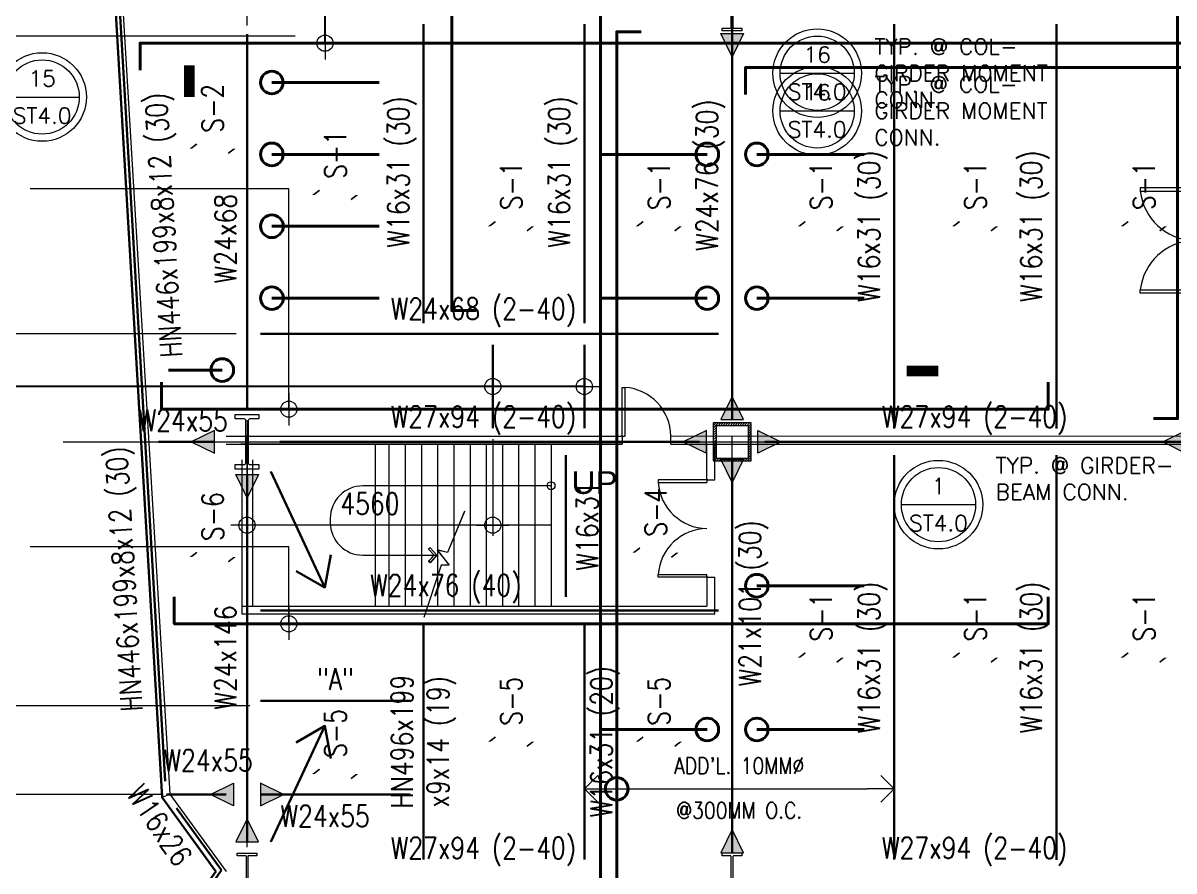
# Model space of a CAD drawing. Header units: millimetres. Extents: x -102066 to 146238, y -50253 to 85631.
# Drawn here: x 31644 to 53001, y 21551 to 37279 of the extents above; entities that cross this region are included whole.
import ezdxf
from ezdxf.enums import TextEntityAlignment as Align

# ---------------------------------------------------------------- set-up
doc = ezdxf.new("R2010")
doc.units = ezdxf.units.MM
doc.header["$MEASUREMENT"] = 0
doc.linetypes.add('CENTER2', pattern=[28.575, 19.05, -3.175, 3.175, -3.175])
doc.layers.get('0').update_dxf_attribs({"lineweight": 0})
for name, color, linetype, lineweight in [('A_ARCHITECTURAL BACKGROUND', 251, 'Continuous', 5), ('COLUMN', 4, 'Continuous', 30), ('D', 1, 'Continuous', 9), ('ELAYOUT', 4, 'Continuous', 9), ('GRIDLINES_DIM', 252, 'Continuous', 5), ('HATCH', 8, 'Continuous', 5), ('S-ANNO-DIMS', 252, 'Continuous', 5), ('S-ANNO-MARK', 2, 'Continuous', 9), ('S-ANNO-NPLT', 7, 'Continuous', 9), ('S-Anno-Symb', 143, 'Continuous', 15), ('S-Anno-Text', 52, 'Continuous', 15), ('S-BEAM', 5, 'Continuous', 30), ('S-BRACE', 2, 'Continuous', 9), ('S-COLS', 2, 'Continuous', 20), ('S-CONN', 1, 'Continuous', 9), ('S_COL', 2, 'Continuous', 20), ('S_DRB', 4, 'Continuous', 40), ('S_GRID LINES', 252, 'Continuous', 5), ('S_SLAB EDGE', 2, 'Continuous', 30)]:
    doc.layers.add(name, color=color, linetype=linetype, lineweight=lineweight)
doc.styles.add('1', font='simplex.shx', dxfattribs={"width": 0.85, "height": 300})
doc.styles.add('ARIALNW', font='ARIALN.TTF')
doc.styles.add('MMTX$0$ESMX$0$X-OPTA1D', font='x-opta1d')
doc.styles.add('ROMANSX', font='ROMANS.shx', dxfattribs={"height": 0.09375})
doc.styles.add('SIMPLEX', font='SIMPLEX.shx', dxfattribs={"width": 0.8, "height": 400})
doc.dimstyles.new('DIM 200', dxfattribs={"dimtxt": 0.36, "dimasz": 0.2, "dimexe": 0.1, "dimexo": 0, "dimgap": 0.08, "dimtad": 1, "dimlfac": 2, "dimrnd": 0.005, "dimzin": 1, "dimdsep": 46, "dimtxsty": 'ARIALNW', "dimcen": 0.09, "dimclrd": 6, "dimclre": 6, "dimclrt": 13, "dimadec": 0, "dimazin": 0, "dimtfac": 1, "dimtofl": 0, "dimtmove": 2, "dimatfit": 3, "dimfxl": 1, "dimtolj": 1, "dimtzin": 0, "dimarcsym": 0})
doc.dimstyles.new('DIM_100', dxfattribs={"dimtxt": 1000, "dimasz": 2, "dimexe": 100, "dimexo": 250, "dimgap": 250, "dimtad": 1, "dimdec": 0, "dimrnd": 1, "dimdsep": 46, "dimtxsty": '1', "dimblk1": 'ESCADIM_ARW', "dimblk2": 'ESCADIM_ARW', "dimsah": 1, "dimcen": 50, "dimclrd": 256, "dimclre": 256, "dimclrt": 52, "dimadec": 0, "dimazin": 0, "dimtfac": 1, "dimtdec": 0, "dimtofl": 0, "dimtmove": 0, "dimatfit": 3, "dimldrblk": 'ESCADIM_ARW', "dimfxl": 1, "dimtolj": 1, "dimtzin": 0, "dimarcsym": 0})
doc.dimstyles.new('DIM_200', dxfattribs={"dimtxt": 400, "dimasz": 2, "dimexe": 200, "dimexo": 200, "dimgap": 200, "dimtad": 1, "dimdec": 0, "dimrnd": 1, "dimzin": 1, "dimdsep": 46, "dimtxsty": 'SIMPLEX', "dimblk1": 'ESCADIM_ARW', "dimblk2": 'ESCADIM_ARW', "dimsah": 1, "dimcen": 50, "dimclrd": 251, "dimclre": 251, "dimclrt": 52, "dimazin": 0, "dimtfac": 1, "dimtdec": 0, "dimtofl": 0, "dimtmove": 0, "dimatfit": 3, "dimldrblk": 'ESCADIM_ARW', "dimfxl": 1, "dimtolj": 1, "dimtzin": 0, "dimarcsym": 0})
doc.dimstyles.new('ESCA', dxfattribs={"dimtxt": 300, "dimasz": 1, "dimexe": 100, "dimexo": 100, "dimgap": 100, "dimtad": 1, "dimdec": 0, "dimrnd": 1, "dimdsep": 46, "dimtxsty": '1', "dimblk1": 'ESCADIM_ARW', "dimblk2": 'ESCADIM_ARW', "dimsah": 1, "dimcen": 50, "dimclrd": 256, "dimclre": 256, "dimclrt": 52, "dimadec": 0, "dimazin": 0, "dimtfac": 1, "dimtdec": 0, "dimtofl": 0, "dimtmove": 0, "dimatfit": 3, "dimldrblk": 'ESCADIM_ARW', "dimfxl": 1, "dimtolj": 1, "dimtzin": 0, "dimarcsym": 0})

# ---------------------------------------------------------------- blocks, each defined once
blk = doc.blocks.new('10F COLUMN LAYOUT')
at = {"layer": 'HATCH', "ltscale": 0.05}
h = blk.add_hatch(dxfattribs=at)
h.set_pattern_fill('ANSI31', color=256, scale=250, style=0)
h.set_pattern_definition([(45, (50222.652, 27359.49), (-22.097087, 22.097087), [])])
h.paths.add_polyline_path([(16702, 39701), (17302, 39701), (17302, 40301), (16702, 40301)], flags=16)
h.paths.add_polyline_path([(16652, 39651), (17352, 39651), (17352, 40351), (16652, 40351)])
at = {"layer": 'S-COLS', "ltscale": 0.5, "elevation": 0}
for points in [[(16652, 39651), (17352, 39651), (17352, 40351), (16652, 40351)], [(16702, 39701), (17302, 39701), (17302, 40301), (16702, 40301)]]:
    blk.add_lwpolyline(points, close=True, dxfattribs=at)
at = {"layer": 'S_COL', "ltscale": 0.05}
for points in [[(17000, 47624), (16817, 47624), (16817, 47677), (16967, 47677, 0.414214), (16985, 47695), (16985, 48305, 0.414214), (16967, 48323), (16817, 48323), (16817, 48376), (17183, 48376), (17183, 48323), (17033, 48323, 0.414214), (17015, 48305), (17015, 47695, 0.414214), (17033, 47677), (17183, 47677), (17183, 47624), (17000, 47624)], [(7999, 39496), (7778, 39496), (7778, 39578), (7947, 39578, 0.414214), (7976, 39607), (7976, 40396, 0.414214), (7947, 40426), (7778, 40426), (7778, 40508), (8220, 40508), (8220, 40426), (8051, 40426, 0.414214), (8022, 40396), (8022, 39607, 0.414214), (8051, 39578), (8220, 39578), (8220, 39496), (7999, 39496)]]:
    blk.add_lwpolyline(points, format="xyb", dxfattribs=at)
at = {"layer": 'S_COL', "ltscale": 0.05, "elevation": 0}
for points in [[(8000, 32374), (8182, 32374), (8182, 32325), (8031, 32325, 0.414214), (8013, 32307), (8013, 31696, 0.414214), (8031, 31679), (8182, 31679), (8182, 31630), (7818, 31630), (7818, 31679), (7969, 31679, 0.414214), (7987, 31696), (7987, 32307, 0.414214), (7969, 32325), (7818, 32325), (7818, 32374), (8000, 32374)], [(17000, 32376), (17183, 32376), (17183, 32323), (17033, 32323, 0.414214), (17015, 32305), (17015, 31695, 0.414214), (17033, 31677), (17183, 31677), (17183, 31624), (16817, 31624), (16817, 31677), (16967, 31677, 0.414214), (16985, 31695), (16985, 32305, 0.414214), (16967, 32323), (16817, 32323), (16817, 32376), (17000, 32376)]]:
    blk.add_lwpolyline(points, format="xyb", dxfattribs=at)
blk = doc.blocks.new('Bubble')
at = {"layer": 'S-ANNO-NPLT'}
blk.add_circle((0, 0), 0.2608, dxfattribs=at)
at = {"layer": 'S-Anno-Symb', "color": 0}
blk.add_line((-0.2188, 0), (0.2188, 0), dxfattribs=at)
blk.add_circle((0, 0), 0.2187, dxfattribs=at)
at = {"layer": 'S-Anno-Symb', "style": 'ROMANSX'}
for tag, p in [('1', (0, 0.1094)), ('S1', (0, -0.1094))]:
    blk.add_attdef(tag, text='', height=0.0937, dxfattribs=at).set_placement(p, align=Align.MIDDLE_CENTER)
at = {"layer": 'S-Anno-Symb', "style": 'ROMANSX', "width": 1.018385, "flags": 8}
blk.add_attdef('LONG', text='', height=0.0937, dxfattribs=at).set_placement((-0.1796, -0.1249), (0.1796, -0.1249), align=Align.FIT)
blk = doc.blocks.new('10F PLAN')
at = {"layer": 'A_ARCHITECTURAL BACKGROUND', "color": 251, "ltscale": 10}
for p, q in [((-1427, 25465, 0), (-2329, 40539, 0)), ((17551, 36711, 0), (16574, 36711, 0)), ((16574, 36711, 0), (16574, 36646, 0)), ((16574, 36646, 0), (17551, 36646, 0)), ((16574, 34757, 0), (16574, 34822, 0)), ((16574, 34822, 0), (17551, 34822, 0)), ((17551, 34757, 0), (16574, 34757, 0)), ((6962, 32107, 0), (6962, 33009, 0)), ((6962, 33009, 0), (7012, 33009, 0)), ((6962, 32107, 0), (6962, 33009, 0)), ((6962, 33009, 0), (7012, 33009, 0)), ((6962, 32088, 0), (6962, 32989, 0)), ((6962, 32088, 0), (6962, 32989, 0)), ((7012, 33009, 0), (7012, 32107, 0)), ((7012, 33009, 0), (7012, 32107, 0)), ((2376, 31957, 0), (2376, 28951, 0)), ((2633, 31957, 0), (2633, 28951, 0)), ((2934, 31957, 0), (2934, 28951, 0)), ((3235, 31957, 0), (3235, 28951, 0)), ((3535, 31957, 0), (3535, 28951, 0)), ((3836, 31957, 0), (3836, 28951, 0)), ((4137, 31957, 0), (4137, 28951, 0)), ((4437, 31957, 0), (4437, 28951, 0)), ((4738, 31957, 0), (4738, 28951, 0)), ((5039, 31957, 0), (5039, 28951, 0)), ((5339, 31957, 0), (5339, 28951, 0)), ((5640, 31957, 0), (5640, 28954, 0)), ((8532, 31294, 0), (7630, 31294, 0)), ((7630, 31294, 0), (7630, 31244, 0)), ((8532, 31294, 0), (7630, 31294, 0)), ((7630, 31294, 0), (7630, 31244, 0)), ((7630, 31244, 0), (8532, 31244, 0)), ((7630, 31244, 0), (8532, 31244, 0)), ((8551, 31294, 0), (7650, 31294, 0)), ((8551, 31294, 0), (7650, 31294, 0)), ((5640, 30454, 0), (2376, 30454, 0)), ((7630, 29490, 0), (7630, 29541, 0)), ((7630, 29541, 0), (8532, 29541, 0)), ((7630, 29490, 0), (7630, 29541, 0)), ((7630, 29541, 0), (8532, 29541, 0)), ((8532, 29490, 0), (7630, 29490, 0)), ((8532, 29490, 0), (7630, 29490, 0)), ((8551, 29490, 0), (7650, 29490, 0)), ((8551, 29490, 0), (7650, 29490, 0)), ((8532, 29490, 0), (8532, 29541, 0)), ((-1427, 25465, 0), (-1577, 25402, 0)), ((-383, 24028, 0), (-1427, 25465, 0))]:
    blk.add_line(p, q, dxfattribs=at)
at = {"layer": 'D', "color": 251, "ltscale": 0.5}
for p, q in [((-100, 31666), (-100, 28954, 0)), ((100, 31666), (100, 28954, 0)), ((-100, 28954, 0), (-100, 28804, 0))]:
    blk.add_line(p, q, dxfattribs=at)
at = {"layer": 'ELAYOUT', "color": 251, "linetype": 'ByBlock', "ltscale": 0.5}
for p, q in [((-390, 32104, 0), (6962, 32107, 0)), ((6962, 32107, 0), (6962, 31958, 0)), ((6962, 32107, 0), (7012, 32107, 0)), ((6962, 32107, 0), (6962, 31957, 0)), ((7864, 32107, 0), (17551, 32110, 0)), ((7864, 31957, 0), (7864, 32107, 0)), ((-390, 31954, 0), (6962, 31956, 0)), ((6962, 31957, 0), (-118, 31957, 0)), ((6962, 31957, 0), (-118, 31957, 0)), ((6962, 31957, 0), (-118, 31957, 0)), ((6962, 31957, 0), (-118, 31957, 0)), ((6962, 31957, 0), (-118, 31957, 0)), ((7864, 31957, 0), (17551, 31959, 0)), ((8532, 31294, 0), (8532, 31957, 0)), ((8682, 31294, 0), (8682, 31957, 0)), ((8532, 31294, 0), (8532, 31244, 0)), ((8532, 31294, 0), (8682, 31294, 0)), ((8532, 29490, 0), (8682, 29490, 0)), ((8532, 29490, 0), (8532, 28954, 0)), ((8682, 28804, 0), (8683, 29490, 0)), ((-100, 28954, 0), (5640, 28954, 0)), ((5640, 28954, 0), (8532, 28954, 0)), ((8682, 28804, 0), (-100, 28804, 0))]:
    blk.add_line(p, q, dxfattribs=at)
at = {"layer": 'HATCH', "color": 251, "linetype": 'ByBlock', "ltscale": 0.5}
for p, q in [((4035, 30712, 0), (3721, 29948, 0)), ((4035, 30709, 0), (3721, 29945, 0)), ((3721, 29948, 0), (3530, 29994, 0)), ((3530, 29994, 0), (3748, 29713, 0)), ((3721, 29945, 0), (3530, 29991, 0)), ((3530, 29991, 0), (3748, 29710, 0)), ((3599, 29713, 0), (3280, 28744, 0)), ((3748, 29710, 0), (3599, 29713, 0))]:
    blk.add_line(p, q, dxfattribs=at)
at = {"layer": 'HATCH', "color": 251, "linetype": 'ByBlock', "ltscale": 0.5, "elevation": 0}
blk.add_lwpolyline([(5640, 31183), (2145, 31183, 0.414214), (1544, 30581), (1544, 30499, 0.414214), (2145, 29898), (3519, 29898)], format="xyb", dxfattribs=at)
for points in [[(3519, 29898), (3400, 30034), (3368, 30010), (3469, 29898)], [(3519, 29895), (3400, 30031), (3368, 30006), (3469, 29895)], [(3519, 29898), (3400, 29761), (3368, 29786), (3469, 29898)], [(3519, 29895), (3400, 29758), (3368, 29783), (3469, 29895)]]:
    blk.add_lwpolyline(points, dxfattribs=at)
at = {"layer": 'HATCH', "color": 251, "linetype": 'ByBlock', "ltscale": 0.5}
blk.add_circle((5640, 31186, 0), 74, dxfattribs=at)
for centre, radius, start, end in [((17603, 36769, 0), 1036, 186.8071, 267.1428), ((17603, 34699, 0), 1036, 92.8572, 173.1929), ((6949, 32096, 0), 915, 0.6932, 86.0337), ((8543, 31307, 0), 915, 183.9663, 269.3068), ((8543, 29477, 0), 915, 90.6932, 176.0337)]:
    blk.add_arc(centre, radius, start, end, dxfattribs=at)
at = {"layer": 'S_SLAB EDGE', "ltscale": 0.05, "elevation": 0}
blk.add_lwpolyline([(793, 2883), (-475, 2883), (-475, 7360), (-2479, 7360), (-1577, 22651), (-582, 24028), (-1577, 25402), (-2479, 40689), (-625, 40689), (-625, 45166), (950, 45166)], dxfattribs=at)
at = {"color": 251, "style": 'MMTX$0$ESMX$0$X-OPTA1D', "text_generation_flag": 6, "width": 1.1}
blk.add_text('UP', height=420.9, rotation=180, dxfattribs=at).set_placement((6019, 31034, 0))
blk = doc.blocks.new('ESCADIM_ARW')
at = {"color": 7}
blk.add_line((-150, 0), (150, 0), dxfattribs=at)
blk.add_circle((0, 0), 75, dxfattribs=at)
blk = doc.blocks.new('*D27')
at = {"color": 251, "lineweight": -2, "ltscale": 0.05, "transparency": 16777216}
for p, q in [((-200, 32000), (-7256, 32000)), ((-7056, 28902), (-7056, 31998)), ((8050, 28900), (-7256, 28900))]:
    blk.add_line(p, q, dxfattribs=at)
at = {"layer": 'Defpoints', "color": 0, "ltscale": 0.05, "transparency": 16777216}
for p in [(-7056, 32000), (0, 32000, 0), (8250, 28900, 0)]:
    blk.add_point(p, dxfattribs=at)
at = {"color": 251, "lineweight": -2, "ltscale": 0.05, "transparency": 16777216, "xscale": 2, "yscale": 2, "zscale": 2}
for p, rotation in [((-7056, 32000), 90), ((-7056, 28900), 270)]:
    blk.add_blockref('ESCADIM_ARW', p, dxfattribs=dict(at, rotation=rotation))
at = {"color": 52, "ltscale": 0.05, "transparency": 16777216, "insert": (-7456, 30450), "char_height": 400, "attachment_point": 5, "rotation": 90, "style": 'SIMPLEX'}
blk.add_mtext('\\A1;{\\W0.8;3100}', dxfattribs=at)
blk = doc.blocks.new('*D29')
at = {"color": 251, "lineweight": -2, "ltscale": 0.05, "transparency": 16777216}
for p, q in [((-200, 32000), (-5256, 32000)), ((-5056, 30542), (-5056, 31998)), ((6444, 30540), (-5256, 30540))]:
    blk.add_line(p, q, dxfattribs=at)
at = {"layer": 'Defpoints', "color": 0, "ltscale": 0.05, "transparency": 16777216}
for p in [(-5056, 32000), (0, 32000, 0), (6644, 30540, 0)]:
    blk.add_point(p, dxfattribs=at)
at = {"color": 251, "lineweight": -2, "ltscale": 0.05, "transparency": 16777216, "xscale": 2, "yscale": 2, "zscale": 2}
for p, rotation in [((-5056, 32000), 90), ((-5056, 30540), 270)]:
    blk.add_blockref('ESCADIM_ARW', p, dxfattribs=dict(at, rotation=rotation))
at = {"color": 52, "ltscale": 0.05, "transparency": 16777216, "insert": (-5456, 31270), "char_height": 400, "attachment_point": 5, "rotation": 90, "style": 'SIMPLEX'}
blk.add_mtext('\\A1;{\\W0.8;1460}', dxfattribs=at)
blk = doc.blocks.new('*D30')
at = {"color": 251, "lineweight": -2, "ltscale": 0.05, "transparency": 16777216}
for p, q in [((8050, 35100), (-7256, 35100)), ((-7056, 35098), (-7056, 32002)), ((-200, 32000), (-7256, 32000))]:
    blk.add_line(p, q, dxfattribs=at)
at = {"layer": 'Defpoints', "color": 0, "ltscale": 0.05, "transparency": 16777216}
for p in [(8250, 35100, 0), (-7056, 32000), (0, 32000, 0)]:
    blk.add_point(p, dxfattribs=at)
at = {"color": 251, "lineweight": -2, "ltscale": 0.05, "transparency": 16777216, "xscale": 2, "yscale": 2, "zscale": 2}
for p, rotation in [((-7056, 35100), 90), ((-7056, 32000), 270)]:
    blk.add_blockref('ESCADIM_ARW', p, dxfattribs=dict(at, rotation=rotation))
at = {"color": 52, "ltscale": 0.05, "transparency": 16777216, "insert": (-7456, 33550), "char_height": 400, "attachment_point": 5, "rotation": 90, "style": 'SIMPLEX'}
blk.add_mtext('\\A1;{\\W0.8;3100}', dxfattribs=at)
blk = doc.blocks.new('*D31')
at = {"color": 251, "lineweight": -2, "ltscale": 0.05, "transparency": 16777216}
for p, q in [((6444, 33460), (-5256, 33460)), ((-5056, 33458), (-5056, 32002)), ((-200, 32000), (-5256, 32000))]:
    blk.add_line(p, q, dxfattribs=at)
at = {"layer": 'Defpoints', "color": 0, "ltscale": 0.05, "transparency": 16777216}
for p in [(6644, 33460, 0), (-5056, 32000), (0, 32000, 0)]:
    blk.add_point(p, dxfattribs=at)
at = {"color": 251, "lineweight": -2, "ltscale": 0.05, "transparency": 16777216, "xscale": 2, "yscale": 2, "zscale": 2}
for p, rotation in [((-5056, 33460), 90), ((-5056, 32000), 270)]:
    blk.add_blockref('ESCADIM_ARW', p, dxfattribs=dict(at, rotation=rotation))
at = {"color": 52, "ltscale": 0.05, "transparency": 16777216, "insert": (-5456, 32730), "char_height": 400, "attachment_point": 5, "rotation": 90, "style": 'SIMPLEX'}
blk.add_mtext('\\A1;{\\W0.8;1460}', dxfattribs=at)
blk = doc.blocks.new('*D32')
at = {"color": 251, "lineweight": -2, "ltscale": 0.05, "transparency": 16777216}
for p, q in [((-200, 40000), (-7256, 40000)), ((-7056, 35102), (-7056, 39998)), ((8050, 35100), (-7256, 35100))]:
    blk.add_line(p, q, dxfattribs=at)
at = {"layer": 'Defpoints', "color": 0, "ltscale": 0.05, "transparency": 16777216}
for p in [(-7056, 40000), (0, 40000, 0), (8250, 35100, 0)]:
    blk.add_point(p, dxfattribs=at)
at = {"color": 251, "lineweight": -2, "ltscale": 0.05, "transparency": 16777216, "xscale": 2, "yscale": 2, "zscale": 2}
for p, rotation in [((-7056, 40000), 90), ((-7056, 35100), 270)]:
    blk.add_blockref('ESCADIM_ARW', p, dxfattribs=dict(at, rotation=rotation))
at = {"color": 52, "ltscale": 0.05, "transparency": 16777216, "insert": (-7456, 37550), "char_height": 400, "attachment_point": 5, "rotation": 90, "style": 'SIMPLEX'}
blk.add_mtext('\\A1;{\\W0.8;4900}', dxfattribs=at)
blk = doc.blocks.new('*D73')
at = {"color": 251, "lineweight": -2, "ltscale": 0.05, "transparency": 16777216}
for p, q in [((7800, 42000), (-7256.27824, 42000)), ((-7056.27824, 41998), (-7056.27824, 40002)), ((-200, 40000), (-7256.27824, 40000))]:
    blk.add_line(p, q, dxfattribs=at)
at = {"layer": 'Defpoints', "color": 0, "ltscale": 0.05, "transparency": 16777216}
for p in [(8000, 42000, 0), (-7056.27824, 40000), (0, 40000, 0)]:
    blk.add_point(p, dxfattribs=at)
at = {"color": 251, "lineweight": -2, "ltscale": 0.05, "transparency": 16777216, "xscale": 2, "yscale": 2, "zscale": 2}
for p, rotation in [((-7056.27824, 42000), 90), ((-7056.27824, 40000), 270)]:
    blk.add_blockref('ESCADIM_ARW', p, dxfattribs=dict(at, rotation=rotation))
at = {"color": 52, "ltscale": 0.05, "transparency": 16777216, "insert": (-7456.27824, 41000), "char_height": 400, "attachment_point": 5, "rotation": 90, "style": 'SIMPLEX'}
blk.add_mtext('\\A1;{\\W0.8;2000}', dxfattribs=at)
blk = doc.blocks.new('*D74')
at = {"color": 251, "lineweight": -2, "ltscale": 0.05, "transparency": 16777216}
for p, q in [((8000, 40404), (8000, 38254)), ((12560, 40051), (12560, 38254)), ((12558, 38454), (8002, 38454))]:
    blk.add_line(p, q, dxfattribs=at)
at = {"layer": 'Defpoints', "color": 0, "ltscale": 0.05, "transparency": 16777216}
for p in [(8000, 40604, -107), (12560, 40251, -107), (8000, 38454)]:
    blk.add_point(p, dxfattribs=at)
at = {"color": 251, "lineweight": -2, "ltscale": 0.05, "transparency": 16777216, "xscale": 2, "yscale": 2, "zscale": 2, "rotation": 180}
blk.add_blockref('ESCADIM_ARW', (8000, 38454), dxfattribs=at)
at = {"color": 251, "lineweight": -2, "ltscale": 0.05, "transparency": 16777216, "xscale": 2, "yscale": 2, "zscale": 2}
blk.add_blockref('ESCADIM_ARW', (12560, 38454), dxfattribs=at)
at = {"color": 52, "ltscale": 0.05, "transparency": 16777216, "insert": (10280, 38854), "char_height": 400, "attachment_point": 5, "style": 'SIMPLEX'}
blk.add_mtext('\\A1;4560', dxfattribs=at)
blk = doc.blocks.new('_Open90')
at = {"color": 0, "linetype": 'ByBlock', "lineweight": -2}
for p, q in [((-0.5, 0.5), (0, 0)), ((0, 0), (-1, 0)), ((0, 0), (-0.5, -0.5))]:
    blk.add_line(p, q, dxfattribs=at)
blk = doc.blocks.new('*D75')
at = {"lineweight": -2, "ltscale": 0.5, "transparency": 16777216}
blk.add_line((14759, 33565), (19508, 33565), dxfattribs=at)
at = {"layer": 'Defpoints', "color": 0, "ltscale": 0.5, "transparency": 16777216}
for p in [(14259, 33565, 0), (20008, 33565, 0), (20008, 33565)]:
    blk.add_point(p, dxfattribs=at)
at = {"lineweight": -2, "ltscale": 0.5, "transparency": 16777216, "xscale": 500, "yscale": 500, "zscale": 500, "rotation": 180}
blk.add_blockref('_Open90', (14259, 33565), dxfattribs=at)
at = {"lineweight": -2, "ltscale": 0.5, "transparency": 16777216, "xscale": 500, "yscale": 500, "zscale": 500}
blk.add_blockref('_Open90', (20008, 33565), dxfattribs=at)
at = {"color": 52, "ltscale": 0.5, "transparency": 16777216, "char_height": 300, "attachment_point": 5, "style": '1'}
for s, insert in [("\\A1;ADD'L. 10MM%%C", (17133, 33994)), ('\\A1;@300MM O.C. ', (17133, 33165))]:
    blk.add_mtext(s, dxfattribs=dict(at, insert=insert))
blk = doc.blocks.new('10TH FRAMING LAYOUT')
at = {"layer": 'S-CONN'}
for points in [[(8789, 39574), (8999, 39145), (9210, 39574)], [(8790, 32414), (9000, 32843), (9210, 32414)], [(-606, 31790), (-1035, 32000), (-606, 32210)], [(8524, 31792), (8095, 32002), (8524, 32212)], [(9476, 31792), (9905, 32002), (9476, 32212)], [(17429, 31788), (17000, 31999), (17429, 32209)], [(8789, 31679), (8999, 31250), (9210, 31679)], [(-211, 31394), (-1, 30965), (210, 31394)], [(-250, 25670), (-679, 25460), (-250, 25249)], [(250, 25670), (679, 25460), (250, 25249)], [(-210, 24580), (1, 25009), (211, 24580)], [(8789, 24381), (8999, 24810), (9210, 24381)]]:
    blk.add_hatch(color=256, dxfattribs=at).paths.add_polyline_path(points)
at = {"layer": 'S-BEAM'}
for p, q in [((-1517, 25709, 0), (-2360, 40000, 0)), ((3275, 39749, 0), (3275, 34202, 0)), ((6259, 39749, 0), (6259, 34202, 0)), ((9000, 39737, 0), (9000, 32414, 0)), ((12008, 39749, 0), (12008, 32251, 0)), ((15017, 39749, 0), (15017, 32251, 0)), ((0, 32606, 0), (0, 39561)), ((250, 34002, 0), (8750, 34002, 0)), ((4560, 33802, 0), (4560, 32252, 0)), ((6259, 33802, 0), (6259, 32252, 0)), ((-1643, 32000, 0), (-606, 32000, 0)), ((8394, 32000, 0), (606, 32000, 0)), ((9606, 32002, 0), (17394, 31999, 0)), ((5913, 29125, 0), (5913, 31752, 0)), ((9000, 24381, 0), (9000, 31679, 0)), ((12008, 31751, 0), (12008, 24252, 0)), ((15017, 31751, 0), (15017, 24251, 0)), ((1, 24580, 0), (0, 31394, 0)), ((250, 28875, 0), (8750, 28875, 0)), ((3275, 28625, 0), (3275, 24253, 0)), ((6259, 28625, 0), (6259, 24253, 0)), ((250, 27200, 0), (3025, 27200, 0)), ((-386, 25460, 0), (-1497, 25460, 0)), ((250, 25459, 0), (3025, 25459, 0)), ((-472, 24054, 0), (-1311, 25209, 0)), ((-472, 24054, 0), (-1315, 22892, 0))]:
    blk.add_line(p, q, dxfattribs=at)
at = {"layer": 'S-CONN', "color": 1, "elevation": 0}
for points in [[(9210, 39574), (8999, 39145), (8789, 39574), (9211, 39574)], [(9210, 32414), (9000, 32843), (8790, 32414), (9211, 32414)], [(8524, 32212), (8095, 32002), (8524, 31792), (8524, 32213)], [(9476, 32212), (9905, 32002), (9476, 31792), (9476, 32213)], [(17429, 32209), (17000, 31999), (17429, 31788), (17429, 32210)], [(9210, 31679), (8999, 31250), (8789, 31679), (9211, 31679)], [(210, 31394), (-1, 30965), (-211, 31394), (211, 31394)], [(-250, 25249), (-679, 25460), (-250, 25670), (-250, 25248)], [(250, 25249), (679, 25460), (250, 25670), (250, 25248)], [(211, 24580), (1, 25009), (-210, 24580), (212, 24580)], [(9210, 24381), (8999, 24810), (8789, 24381), (9211, 24381)]]:
    blk.add_lwpolyline(points, dxfattribs=at)
at = {"layer": 'S-CONN', "color": 1}
blk.add_lwpolyline([(-606, 32210), (-1035, 32000), (-606, 31790), (-606, 32211)], dxfattribs=at)
at = {"layer": 'S-BRACE', "ltscale": 0.5}
for points in [[(1444, 29300, 0), (442, 31451, 0)], [(1444, 26731, 0), (442, 24580, 0)]]:
    blk.add_leader(points, dimstyle='DIM 200', override={"dimasz": 500, "dimtad": 0, "dimclrd": 2, "dimldrblk": 'Open90', "dimfxl": 0.18}, dxfattribs=at)
blk = doc.blocks.new('DIM_GRIDLINES_2')
at = {"layer": 'GRIDLINES_DIM', "linetype": 'CENTER2', "ltscale": 300}
for p, q in [((8000, -10379.6), (8000, 63813, 0)), ((17000, -10379.6), (17000, 63813, 0)), ((-12556.3, 40000, 0), (50790.7, 40000, 0))]:
    blk.add_line(p, q, dxfattribs=at)
at = {"ltscale": 0.05}
for base, p1, p2, angle, picture, middle in [((-7056.3, 40000, 0), (8000, 42000, 0), (0, 40000, 0), 270, '*D73', (-7456.3, 41000, 0)), ((-7056.3, 40000, 0), (8250, 35099.6, 0), (0, 40000, 0), 90, '*D32', (-7456.3, 37549.8, 0)), ((-7056.3, 32000, 0), (8250, 35099.6, 0), (0, 32000, 0), 270, '*D30', (-7456.3, 33549.8, 0)), ((-7056.3, 32000, 0), (8250, 28900.4, 0), (0, 32000, 0), 90, '*D27', (-7456.3, 30450.2, 0))]:
    dim = blk.add_linear_dim(base=base, p1=p1, p2=p2, angle=angle, text='{\\W0.8;<>}', dimstyle='DIM_200', dxfattribs=at)
    dim.commit()
    dim.dimension.update_dxf_attribs({"geometry": picture, "text_midpoint": middle})
dim = blk.add_linear_dim(base=(8000, 38454, 106.7), p1=(12560, 40250.8, 0), p2=(8000, 40604.3, 0), dimstyle='DIM_200', dxfattribs=at)
dim.commit()
dim.dimension.update_dxf_attribs({"geometry": '*D74', "text_midpoint": (10280, 38854, 106.7)})
for p1, angle, picture, middle in [((6644.4, 33459.6, 0), 270, '*D31', (-5056.3, 32729.8, 0)), ((6644.4, 30540.4, 0), 90, '*D29', (-5056.3, 31270.2, 0))]:
    dim = blk.add_linear_dim(base=(-5056.3, 32000, 0), p1=p1, p2=(0, 32000, 0), angle=angle, text='{\\W0.8;<>}', dimstyle='DIM_200', dxfattribs=at)
    dim.commit()
    dim.dimension.update_dxf_attribs({"geometry": picture, "text_midpoint": middle, "dimtype": 128})
blk = doc.blocks.new("ADD' L BARS")
at = {"layer": 'S_DRB'}
for p, q in [((10450, 46666.4, 0), (8460.4, 46666.4, 0)), ((10450.1, 45333.2, 0), (8460.5, 45333.2, 0)), ((10450.3, 43999.9, 0), (8460.7, 43999.9, 0)), ((10450.4, 42666.6, 0), (8460.8, 42666.6, 0)), ((6544.2, 41333.3, 0), (7539, 41333.3, 0))]:
    blk.add_line(p, q, dxfattribs=at)
at = {"layer": 'S_DRB', "color": 4, "elevation": 0}
for points in [[(12248.4, 42434.3), (11798.4, 42434.3), (11799.7, 55606.9), (12249.7, 55606.9)], [(24817.1, 40432.8), (25267.1, 40432.8), (25267.1, 55606.9), (24817.1, 55606.9)], [(15310.1, 24150), (14860.1, 24150), (14860.1, 47606.7), (15310.1, 47606.7)], [(46351.2, 46894.5), (46351.2, 47394.5), (6014.4, 47394.5), (6014.4, 46894.5)], [(46001.2, 46444.5), (46001.2, 46944.5), (17250, 46944.5), (17250, 46444.5)], [(22866.9, 41106.8), (22866.9, 40606.8), (6414.9, 40606.8), (6414.9, 41106.8)], [(22866.9, 37126.5), (22866.9, 36626.5), (6649.7, 36626.5), (6649.7, 37126.5)]]:
    blk.add_lwpolyline(points, dxfattribs=at)
at = {"layer": 'S_DRB'}
for centre in [(8460.4, 46666.4, 0), (8460.5, 45333.2, 0), (8460.7, 43999.9, 0), (8460.8, 42666.6, 0), (7539, 41333.3, 0), (14860.1, 33565.1, 0)]:
    blk.add_circle(centre, 210.4, dxfattribs=at)
at = {"ltscale": 0.5}
dim = blk.add_linear_dim(base=(20008.5, 33565.1, 0), p1=(14258.5, 33565.1, 0), p2=(20008.5, 33565.1, 0), text="ADD'L. 10MM%%C\\X@300MM O.C. ", dimstyle='DIM_100', override={"dimasz": 500, "dimexo": 100, "dimblk1": 'Open90', "dimblk2": 'Open90', "dimse1": 1, "dimse2": 1}, dxfattribs=at)
dim.commit()
dim.dimension.update_dxf_attribs({"geometry": '*D75', "text_midpoint": (17133.5, 33565.1, 0)})
at = {"layer": 'S-ANNO-DIMS', "color": 4}
for points in [[(9446.3, 47394.5, 0), (9446.3, 51424.2, 0), (3976.4, 51424.2, 0)], [(8775, 40606.8, 0), (8775, 44693.1, 0), (3976.4, 44693.1, 0)], [(8775, 36626.5, 0), (8775, 38051.6, 0), (3976.4, 38051.6, 0)]]:
    blk.add_leader(points, dimstyle='ESCA', override={"dimasz": 2, "dimtad": 0, "dimfxl": 0.0625}, dxfattribs=at)

msp = doc.modelspace()

# ---------------------------------------------------------------- linework, layer by layer
at = {"layer": 'S-ANNO-MARK'}
for points, elevation in [([(34868.50387, 35035.01021, 29.99952, 29.99952, 0), (34755.45955, 34948.00908, 0, 0, 0), (35565.0371, 34948.00908, 29.99952, 29.99952, 0), (35451.99277, 34861.00794, 0, 0, 0)], -106.73929), ([(40410.8219, 33597.09033, 29.99952, 29.99952, 0), (40297.77757, 33510.08919, 0, 0, 0), (41107.35512, 33510.08919, 29.99952, 29.99952, 0), (40994.31079, 33423.08806, 0, 0, 0)], -106.73929), ([(43152.31618, 33597.09033, 29.99952, 29.99952, 0), (43039.27185, 33510.08919, 0, 0, 0), (43848.8494, 33510.08919, 29.99952, 29.99952, 0), (43735.80507, 33423.08806, 0, 0, 0)], -106.73929), ([(46160.77633, 33597.09033, 29.99952, 29.99952, 0), (46047.732, 33510.08919, 0, 0, 0), (46857.30955, 33510.08919, 29.99952, 29.99952, 0), (46744.26523, 33423.08806, 0, 0, 0)], -106.73929), ([(49022.39584, 33597.09033, 29.99952, 29.99952, 0), (48909.35151, 33510.08919, 0, 0, 0), (49718.92907, 33510.08919, 29.99952, 29.99952, 0), (49605.88474, 33423.08806, 0, 0, 0)], -106.7393), ([(52152.31618, 33597.09033, 29.99952, 29.99952, 0), (52039.27185, 33510.08919, 0, 0, 0), (52848.8494, 33510.08919, 29.99952, 29.99952, 0), (52735.80507, 33423.08806, 0, 0, 0)], -106.73928), ([(43090.9772, 27543.35934, 29.99952, 29.99952, 0), (42977.93287, 27456.3582, 0, 0, 0), (43787.51042, 27456.3582, 29.99952, 29.99952, 0), (43674.46609, 27369.35707, 0, 0, 0)], 0.00001), ([(43090.9772, 27543.35934, 29.99952, 29.99952, 0), (42977.93287, 27456.3582, 0, 0, 0), (43787.51042, 27456.3582, 29.99952, 29.99952, 0), (43674.46609, 27369.35707, 0, 0, 0)], 0.00001), ([(34869.83049, 27460.8221, 29.99952, 29.99952, 0), (34756.78616, 27373.82097, 0, 0, 0), (35566.36371, 27373.82097, 29.99952, 29.99952, 0), (35453.31939, 27286.81984, 0, 0, 0)], 0.00001), ([(34869.83049, 27460.8221, 29.99952, 29.99952, 0), (34756.78616, 27373.82097, 0, 0, 0), (35566.36371, 27373.82097, 29.99952, 29.99952, 0), (35453.31939, 27286.81984, 0, 0, 0)], 0.00001), ([(46160.77633, 25597.32928, 29.99952, 29.99952, 0), (46047.732, 25510.32815, 0, 0, 0), (46857.30955, 25510.32815, 29.99952, 29.99952, 0), (46744.26523, 25423.32701, 0, 0, 0)], -106.73929), ([(49022.39584, 25597.32928, 29.99952, 29.99952, 0), (48909.35151, 25510.32815, 0, 0, 0), (49718.92907, 25510.32815, 29.99952, 29.99952, 0), (49605.88474, 25423.32701, 0, 0, 0)], -106.7393), ([(52152.31618, 25597.32928, 29.99952, 29.99952, 0), (52039.27185, 25510.32815, 0, 0, 0), (52848.8494, 25510.32815, 29.99952, 29.99952, 0), (52735.80507, 25423.32701, 0, 0, 0)], -106.73928), ([(40410.8219, 24037.03576, 29.99952, 29.99952, 0), (40297.77757, 23950.03463, 0, 0, 0), (41107.35512, 23950.03463, 29.99952, 29.99952, 0), (40994.31079, 23863.03349, 0, 0, 0)], -106.73929), ([(43152.31618, 24037.03576, 29.99952, 29.99952, 0), (43039.27185, 23950.03463, 0, 0, 0), (43848.8494, 23950.03463, 29.99952, 29.99952, 0), (43735.80507, 23863.03349, 0, 0, 0)], -106.73929), ([(37147.12682, 23439.04441, 29.99952, 29.99952, 0), (37034.08249, 23352.04327, 0, 0, 0), (37843.66004, 23352.04327, 29.99952, 29.99952, 0), (37730.61572, 23265.04214, 0, 0, 0)], -106.73932)]:
    msp.add_lwpolyline(points, format="xyseb", dxfattribs=dict(at, elevation=elevation))
at = {"layer": 'S-ANNO-NPLT'}
for centre in [(46381.06239, 36347.56303, -106.73929), (31998.80718, 35906.05242, -106.73928), (46381.06239, 35648.55966, -106.73929), (48631.27619, 28345.93288, -106.73929)]:
    msp.add_circle(centre, 821.36597, dxfattribs=at)
at = {"layer": 'S-Anno-Symb', "linetype": 'ByBlock'}
msp.add_line((31177.44121, 37039.27885, -106.73928), (36694.45709, 37039.27885, -106.73928), dxfattribs=at)
for points, elevation in [([(46381.06239, 37167.29885, 0, 0, 0), (46381.06239, 38822.80702, 196.07256, 196.07256, 0), (45792.84471, 38822.80702, 0, 0, 0)], -106.73928), ([(36694.45709, 37039.27885, 0, 0, 0), (36694.45709, 38384.25487, 196.07256, 196.07256, 0), (36106.23941, 38384.25487, 0, 0, 0)], -106.73928), ([(32820.17315, 35906.05242, 0, 0, 0), (34731.02812, 35906.05242, 196.07256, 196.07256, 0), (34731.02812, 36494.2701, 0, 0, 0)], -106.73928), ([(48631.27619, 29167.29885, 0, 0, 0), (48631.27619, 30822.80702, 196.07256, 196.07256, 0), (48043.05851, 30822.80702, 0, 0, 0)], -106.73929)]:
    msp.add_lwpolyline(points, format="xyseb", dxfattribs=dict(at, elevation=elevation))
at = {"layer": 'S-COLS', "elevation": -106.73927}
msp.add_lwpolyline([(37147.02689, 34178.61202, 29.99952, 29.99952, 0), (37033.98256, 34091.61089, 0, 0, 0), (37843.56011, 34091.61089, 29.99952, 29.99952, 0), (37730.51579, 34004.60975, 0, 0, 0)], format="xyseb", dxfattribs=at)
at = {"layer": 'S_DRB'}
for p, q in [((42351.45006, 34842.97209, -106.73928), (44341.08305, 34842.97209, -106.73928)), ((47251.45006, 34842.97209, -106.73928), (45261.81708, 34842.97209, -106.73928)), ((42351.45006, 32176.30542, -106.73928), (44341.08305, 32176.30542, -106.73928)), ((47251.45006, 32176.30542, -106.73928), (45261.81708, 32176.30542, -106.73928)), ((47251.45006, 26842.97209, -106.73927), (45261.81708, 26842.97209, -106.73927)), ((42351.45006, 24176.30542, -106.73927), (44341.08305, 24176.30542, -106.73927)), ((47251.45006, 24176.30542, -106.73927), (45261.81708, 24176.30542, -106.73927))]:
    msp.add_line(p, q, dxfattribs=at)
at = {"layer": 'S_DRB', "color": 4, "elevation": -106.7393}
for points in [[(42809.95578, -2057.75292), (42359.95578, -2057.75292), (42359.95578, 45118.17104), (42809.95578, 45118.17104)], [(74152.69397, 36405.77556), (74152.69397, 36905.77556), (33815.88544, 36905.77556), (33815.88544, 36405.77556)]]:
    msp.add_lwpolyline(points, dxfattribs=at)
at = {"layer": 'S_DRB'}
for centre in [(44341.08305, 34842.97209, -106.73928), (45261.81708, 34842.97209, -106.73928), (44341.08305, 32176.30542, -106.73928), (45261.81708, 32176.30542, -106.73928), (45261.81708, 26842.97209, -106.73927), (44341.08305, 24176.30542, -106.73927), (45261.81708, 24176.30542, -106.73927), (42661.56713, 23074.73479, -106.73929)]:
    msp.add_circle(centre, 210.36702, dxfattribs=at)

# ---------------------------------------------------------------- block references
at = {"layer": 'COLUMN'}
msp.add_blockref('10F PLAN', (35801.45006, -2488.73292, -106.73929), dxfattribs=at)
at = {"layer": 'S-Anno-Symb', "xscale": 3149.760000000242, "yscale": 3149.760000000242, "zscale": 3149.760000000242}
for p, values in [((46381.06239, 36347.56303, -106.73929), {'1': '16', 'S1': 'ST4.0'}), ((31998.80718, 35906.05242, -106.73928), {'1': '15', 'S1': 'ST4.0'}), ((46381.06239, 35648.55966, -106.73929), {'1': '16', 'S1': 'ST4.0'}), ((48631.27619, 28345.93288, -106.73929), {'1': '1', 'S1': 'ST4.0'})]:
    msp.add_blockref('Bubble', p, dxfattribs=at).add_auto_attribs(values)
at = {"layer": 'S-Anno-Text'}
msp.add_blockref('10F COLUMN LAYOUT', (27801.45006, -10490.36124, -106.73929), dxfattribs=at)
at = {"layer": 'S-BEAM'}
msp.add_blockref('10TH FRAMING LAYOUT', (35801.45006, -2490.36124, -106.73928), dxfattribs=at)
at = {"layer": 'S-BRACE'}
msp.add_blockref("ADD' L BARS", (27801.45006, -10490.36124, -106.73929), dxfattribs=at)
at = {"layer": 'S_GRID LINES'}
msp.add_blockref('DIM_GRIDLINES_2', (27801.45006, -10488.73292, -106.73928), dxfattribs=at)

# ---------------------------------------------------------------- texts
at = {"layer": 'S-ANNO-DIMS', "color": 52, "char_height": 400, "attachment_point": 5, "style": 'SIMPLEX'}
for s, insert, rotation in [('\\A1;\\pxqc;S-2', (35160.24832, 35698.00908, -106.73929), 90), ('\\A1;{\\W0.8;HN446x199x8x12 (30)}', (34318.24779, 33535.08145, -106.73929), 93.423878219), ('\\A1;{\\W0.8;W16x31 (30)}', (38676.09261, 34516.79788, -106.7393), 90), ('\\A1;{\\W0.8;W16x31 (30)}', (41659.95578, 34516.79788, -106.7393), 90), ('\\A1;{\\W0.8;W24x76 (30)}', (44401.45006, 34457.94274, -213.47857), 90), ('\\A1;\\pxqc;{\\W0.8;S-1}', (37438.77134, 34841.61089, -106.73927), 90), ('\\A1;{\\W0.8;W16x31 (30)}', (47409.91021, 33511.94062, -106.7393), 90), ('\\A1;{\\W0.8;W16x31 (30)}', (50418.37037, 33511.94062, -106.7393), 90), ('\\A1;\\pxqc;{\\W0.8;S-1}', (40702.56634, 34260.08919, -106.73929), 90), ('\\A1;\\pxqc;{\\W0.8;S-1}', (43444.06063, 34260.08919, -106.73929), 90), ('\\A1;\\pxqc;{\\W0.8;S-1}', (46452.52078, 34260.08919, -106.73929), 90), ('\\A1;\\pxqc;{\\W0.8;S-1}', (49314.14029, 34260.08919, -106.7393), 90), ('\\A1;\\pxqc;{\\W0.8;S-1}', (52444.06063, 34260.08919, -106.73928), 90), ('\\A1;{\\W0.8;HN446x199x8x12 (30)}', (33583.27137, 26972.88663, -106.73928), 93.423878219), ('\\A1;{\\W0.8;W16x31}', (42114.33951, 27949.79541, -106.73931), 90), ('\\A1;\\pxqc;S-4', (43382.72165, 28206.3582, 0.00001), 90), ('\\A1;\\pxqc;S-6', (35161.57494, 28123.82097, 0.00001), 90), ('\\A1;{\\W0.8;W21x101 (30)}', (45201.45006, 26516.30624, -213.47857), 90), ('\\A1;{\\W0.8;W16x31 (30)}', (47409.91021, 25512.81478, -106.7393), 90), ('\\A1;{\\W0.8;W16x31 (30)}', (50418.37037, 25512.81478, -106.7393), 90), ('\\A1;\\pxqc;{\\W0.8;S-1}', (46452.52078, 26260.32815, -106.73929), 90), ('\\A1;\\pxqc;{\\W0.8;S-1}', (49314.14029, 26260.32815, -106.7393), 90), ('\\A1;\\pxqc;{\\W0.8;S-1}', (52444.06063, 26260.32815, -106.73928), 90), ('\\A1;{\\W0.8;W24x146}', (35401.45006, 25509.92947, -106.73929), 90), ('\\A1;{\\W0.8;W16x31 (20)}', (42443.74023, 23950.24218, -213.47861), 90), ('\\A1;{\\W0.8;HN496x199\\Px9x14 (19)}', (39076.09261, 23950.24218, -106.73929), 90), ('\\A1;\\pxqc;S-5', (40702.56634, 24700.03463, -106.73929), 90), ('\\A1;\\pxqc;S-5', (43444.06063, 24700.03463, -106.73929), 90), ('\\A1;\\pxqc;S-5', (37438.87127, 24102.04327, -106.73932), 90), ('\\A1;W16x26', (34176.61972, 22399.27245, -106.73927), 303.931635353)]:
    msp.add_mtext(s, dxfattribs=dict(at, insert=insert, rotation=rotation))
for s, insert in [('\\A1;W24x68 (2-40)', (40185.59664, 31912.14511, -106.73933)), ('\\A1;W27x94 (2-40)', (40185.59664, 29910.64148, -106.73931)), ('\\A1;W27x94 (2-40)', (49301.45008, 29909.94104, -106.73931)), ('\\A1;W24x55', (34615.60585, 29908.69475, -106.73928)), ('\\A1;{\\W0.8;"A"}', (37438.77134, 25111.26708, -106.73929)), ('\\A1;W24x55', (35077.41651, 23601.776, -106.73928)), ('\\A1;W24x55', (37248.70793, 22571.31811, -106.73928)), ('\\A1;{\\W0.8;W27x94 (2-40)}', (40184.48291, 21912.22548, -106.7393)), ('\\A1;{\\W0.8;W27x94 (2-40)}', (49300.33636, 21912.92591, -106.73931))]:
    msp.add_mtext(s, dxfattribs=dict(at, insert=insert))
at = {"layer": 'S-Anno-Symb', "char_height": 295.29, "width": 6780.3427625, "attachment_point": 4, "style": 'ROMANSX'}
for s, insert in [('TYP. @ COL-\\PGIRDER MOMENT\\PCONN.', (47443.99685, 36347.56303, -106.7393)), ('TYP. @ COL-\\PGIRDER MOMENT\\PCONN.', (47441.77104, 35648.55966, -106.73929)), ('TYP. @ GIRDER-\\PBEAM CONN.', (49691.98483, 28826.33247, -106.73929))]:
    msp.add_mtext(s, dxfattribs=dict(at, insert=insert))
at = {"layer": 'S-COLS', "color": 52, "insert": (35401.73894, 33281.10018, -106.73929), "char_height": 400, "attachment_point": 5, "rotation": 90, "style": 'SIMPLEX'}
msp.add_mtext('\\A1;{\\W0.8;W24x68}', dxfattribs=at)
at = {"layer": 'S-COLS', "color": 52, "insert": (39487.44033, 26784.49864, -106.73931), "char_height": 400, "attachment_point": 5, "style": 'SIMPLEX'}
msp.add_mtext('\\A1;{\\W0.8;W24x76 (40)}', dxfattribs=at)

# ---------------------------------------------------------------- leaders
at = {"layer": 'S-ANNO-DIMS', "color": 4}
for points in [[(37247.76239, 36905.77556, -106.7393), (37247.76239, 40935.42718, -106.7393), (31777.8363, 40935.42718, -106.7393)], [(40361.45006, 30536.6705, -106.7393), (30208.96139, 30536.46294, -106.7393)], [(42059.95578, 30536.46294, -106.7393), (30208.96139, 30536.46294, -106.7393)]]:
    msp.add_leader(points, dimstyle='ESCA', override={"dimasz": 2, "dimtad": 0, "dimfxl": 0.0625}, dxfattribs=at)

doc.saveas('drawing.dxf')
